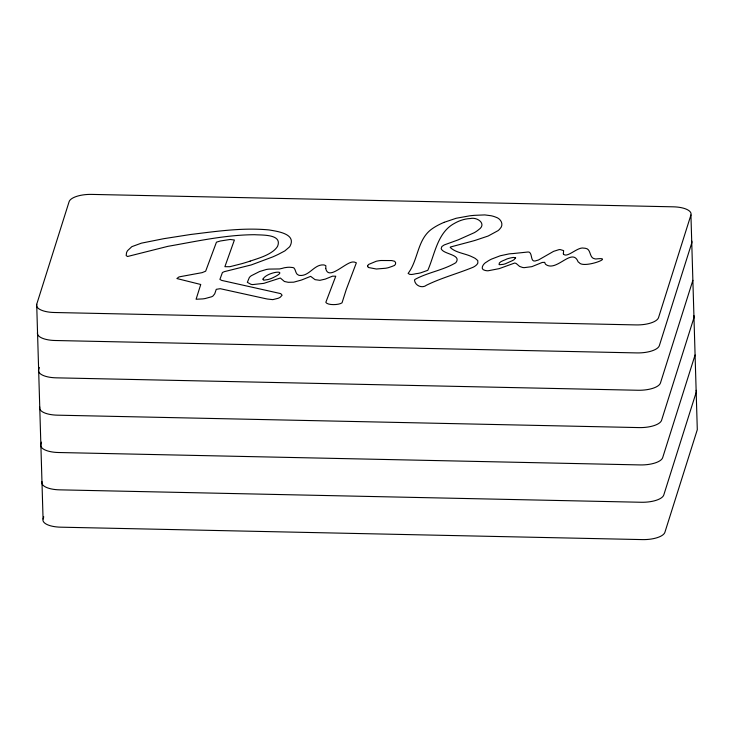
<?xml version="1.0" encoding="UTF-8"?>
<svg xmlns="http://www.w3.org/2000/svg" width="734" height="734" viewBox="0 0 734 734"><rect width="100%" height="100%" fill="white"/><g stroke="black" fill="none" stroke-linecap="round" stroke-linejoin="round"><path stroke-width="1.1" d="M36.7 304.326L69.097 201.712A20.213 7.735 -1.7 0 1 91.603 194.4L673.317 206.823A20.213 7.735 -1.7 0 1 690.933 214.989L697.3 429.674L664.903 532.288A20.213 7.735 -1.7 0 1 642.397 539.6L60.683 527.177A20.213 7.735 -1.7 0 1 43.067 519.011L36.7 304.326A20.213 7.735 -1.7 0 0 54.316 312.5L636.029 324.914A20.213 7.735 -1.7 0 0 658.536 317.602L690.933 214.989M39.324 367.477L38.636 369.661A20.213 7.735 -1.7 0 0 56.252 377.836L637.965 390.259A20.213 7.735 -1.7 0 0 660.472 382.937L692.868 280.333M41.544 442.152L40.856 444.336A20.213 7.735 -1.7 0 0 58.472 452.511L640.186 464.925A20.213 7.735 -1.7 0 0 662.692 457.612L695.08 354.999M43.067 519.011L43.765 516.828M444.116 222.338L456.209 218.255L469.696 215.824A64.032 24.506 -1.7 0 1 474.357 215.346L484.807 214.915L491.147 215.75A21.231 8.129 -1.7 0 1 495.725 217.145C500.9 218.604 504.313 224.687 499.799 228.953A31.149 11.918 -1.7 0 1 498.047 230.65L488.138 236.027L475.302 240.33A153.323 58.674 -1.7 0 1 468.494 242.211L450.465 247A3.551 1.358 -1.7 0 0 450.226 247.441C455.924 252.991 465.466 253.395 472.467 257.019A38.774 14.836 -1.7 0 1 475.32 258.478L477.779 260.579L477.843 263.047A23.139 8.854 -1.7 0 1 473.283 267.176C457.805 273.562 441.529 277.819 426.592 285.159C422.123 288.765 415.049 285.664 414.508 280.159A8.478 3.248 -1.7 0 1 414.958 279.443C427.794 272.342 443.134 270.341 455.823 262.708C461.934 254.845 444.841 254.404 441.639 249.523A9.505 3.633 -1.7 0 1 441.207 248.56L441.868 246.523L444.244 244.927L458.154 239.89L474.329 232.669A46.682 17.864 -1.7 0 0 478.559 229.751C487.248 223.98 477.293 216.778 470.329 218.53C464.76 218.778 459.319 220.576 454.502 223.347C437.427 232.412 434.849 254.303 427.812 270.305L420.775 272.809A35.938 13.753 -1.7 0 1 418.004 273.424C415.004 273.461 410.407 275.865 408.113 273.406C418.013 260.368 417.288 240.679 430.509 230.008A77.428 29.635 -1.7 0 1 444.134 222.338M250.193 261.102C258.056 258.405 266.424 256.166 273.186 251.074A53.096 20.323 -1.7 0 0 277.599 246.248C282.599 233.944 261.827 235.238 254.716 234.706C225.439 234.825 196.639 241.33 167.93 246.33L127.551 256.496L126.175 255.597L126.532 252.735A56.656 21.681 -1.7 0 1 127.569 250.652L131.836 246.661L141.433 243.147L163.719 238.697L190.592 234.495C216.539 231.348 242.761 227.439 268.938 229.925C276.727 231.265 296.554 233.641 290.123 245.982A23.883 9.138 -1.7 0 1 289.269 247.119L284.829 250.918L278.507 254.248A161.627 61.849 -1.7 0 1 272.69 256.928L251.349 264.901L225.888 271.268A10.276 3.927 -1.7 0 0 224.503 271.589L222.43 272.498L219.916 279.397L221.696 280.406L280.764 293.628L282.095 295.233L280.26 297.224A16.432 6.285 -1.7 0 1 278.241 298.27L272.791 299.637L267.552 299.05A53.435 20.451 -1.7 0 1 264.02 298.325L220.228 288.691L216.255 289.324L214.732 293.811L213.007 295.976A10.322 3.945 -1.7 0 1 211.686 296.747L205.181 298.536A28.929 11.074 -1.7 0 1 202.777 298.903L196.088 299.243L200.749 284.489L176.885 278.544L178.839 277.021A7.377 2.826 -1.7 0 1 180.316 276.654L202.116 272.644L205.658 271.195L216.457 242.165L220.301 241.009L230.146 239.468L234.394 240.009L224.888 266.69L229.843 266.708L241.789 263.689A178.977 68.491 -1.7 0 0 250.193 261.102M37.535 332.328A20.213 7.735 -1.7 0 0 55.142 340.503L636.864 352.916A20.213 7.735 -1.7 0 0 659.361 345.604L691.758 242.991A20.213 7.735 -1.7 0 0 691.712 240.972M693.924 315.648A20.213 7.735 -1.7 0 1 693.979 317.666L661.582 420.279A20.213 7.735 -1.7 0 1 639.075 427.592L57.362 415.169A20.213 7.735 -1.7 0 1 39.746 407.003M696.144 390.323A20.213 7.735 -1.7 0 1 696.19 392.341L663.793 494.945A20.213 7.735 -1.7 0 1 641.296 502.267L59.573 489.844A20.213 7.735 -1.7 0 1 41.966 481.669M515.607 257.845L514.084 259.634A20.066 7.679 -1.7 0 1 512.259 260.708L505.432 263.745A18.148 6.945 -1.7 0 1 503.285 264.341L499.689 264.708A1.963 0.752 -1.7 0 1 499.065 264.515C498.349 261.634 504.588 260.368 506.919 258.964A26.231 10.037 -1.7 0 1 510.488 257.955L512.616 257.551A5.615 2.147 -1.7 0 1 513.791 257.451L515.607 257.845M563.345 253.927C566.859 258.818 577.704 246.431 583.86 248.147A4.551 1.743 -1.7 0 1 585.558 248.34C591.402 249.065 588.925 258.047 594.852 258.827A4.808 1.835 -1.7 0 0 595.907 259.001C616.202 256.386 583.64 268.938 579.236 262.671A24.222 9.267 -1.7 0 1 578.108 261.845C572.245 246.688 556.528 272.589 545.711 264.396A12.23 4.679 -1.7 0 1 545.234 263.781L544.701 262.35L542.233 262.451L531.856 266.653L524.214 267.653A5.9 2.257 -1.7 0 1 522.507 267.451L519.599 266.414L516.14 263.451L514.708 263.02L499.212 268.635L488.092 270.782A3.679 1.413 -1.7 0 1 486.706 270.718L486.266 270.653A7.615 2.918 -1.7 0 1 484.972 270.387C479.375 269.305 483.55 263.277 486.725 261.91A43.526 16.653 -1.7 0 1 491.551 259.093L500.258 255.771L508.965 253.918A20.809 7.964 -1.7 0 1 512.91 253.579L528.131 251.991A4.11 1.569 -1.7 0 1 529.416 252.248C532.801 254.597 529.93 263.607 537.114 260.377A7.634 2.918 -1.7 0 0 538.481 259.992L553.601 251.349L559.106 249.615A3.331 1.275 -1.7 0 1 560.354 249.606L563.62 250.624L563.345 253.927M325.749 268.516C328.538 281.581 346.439 260.992 353.568 262.02A1.835 0.697 -1.7 0 1 354.403 262.075L356.357 262.827L346.237 289.591L342.044 302.803C338.888 305.151 327.63 305.445 325.813 302.362L335.75 276.213L332.548 276.158L325.263 279.103L319.886 280.324L315.06 279.654L310.656 276.351L303.839 279.094A44.554 17.047 -1.7 0 1 301.188 280.113L293.71 282.177L288.233 282.296L284.416 281.489L280.351 278.03L263.827 283.361L252.707 284.59A7.166 2.743 -1.7 0 1 250.945 284.315L247.34 282.342L249.367 277.452A28.048 10.735 -1.7 0 1 251.276 275.745L259.607 271.516L266.387 269.47A13.157 5.037 -1.7 0 1 269.213 269.094L279.562 268.947L282.718 268.24A8.34 3.193 -1.7 0 1 284.544 267.726L287.425 267.332A11.597 4.441 -1.7 0 1 289.737 267.249L292.71 267.534A4.432 1.697 -1.7 0 1 293.912 267.938C295.976 269.892 295.334 274.204 298.775 275.241A2.367 0.908 -1.7 0 0 299.408 275.388C309.216 276.709 314.051 264.185 323.575 264.928A3.863 1.477 -1.7 0 1 324.492 265.093L325.878 265.745L325.749 268.516M367.743 265.992L368.083 267.204A3.679 1.413 -1.7 0 0 368.505 267.515L376.349 269.011L385.689 268.24A32.846 12.57 -1.7 0 0 388.213 267.726L392.341 266.323A1.477 0.569 -1.7 0 1 392.708 266.139C396.433 265.763 396.975 260.708 392.552 260.763A5.826 2.23 -1.7 0 0 391.589 260.561L380.863 260.506A16.763 6.413 -1.7 0 0 376.239 261.258L368.596 264.442A10.542 4.037 -1.7 0 0 367.991 265.194L367.743 265.992M262.983 279.131L263.451 280.049A1.44 0.55 -1.7 0 0 263.956 280.177L268.139 279.516A38.095 14.579 -1.7 0 0 271.415 278.425C292.912 268.635 266.864 271.461 262.983 279.131"/></g></svg>
